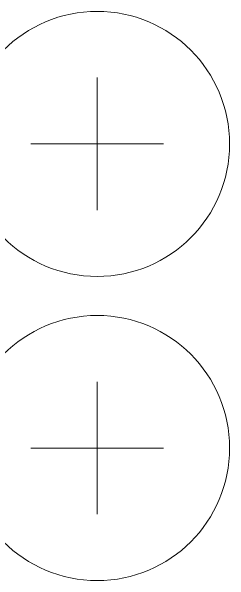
# Model space of a CAD drawing. Header units: inches. Extents: x -1507 to 39677, y -2256 to 26424.
# Drawn here: x 2743.5 to 2783.1, y 1532.5 to 1635.6 of the extents above; entities that cross this region are included whole.
import ezdxf

# ---------------------------------------------------------------- set-up
doc = ezdxf.new("R2010")
doc.units = ezdxf.units.IN

msp = doc.modelspace()

# ---------------------------------------------------------------- linework, layer by layer
at = {"color": 94, "lineweight": 9}
for p, q in [((2759.09, 1599.59, 241.16), (2759.09, 1623.59, 241.16)), ((2747.09, 1611.59, 241.16), (2771.09, 1611.59, 241.16)), ((2759.09, 1544.53, 241.16), (2759.09, 1568.53, 241.16)), ((2747.09, 1556.53, 241.16), (2771.09, 1556.53, 241.16))]:
    msp.add_line(p, q, dxfattribs=at)
for centre in [(2759.09, 1611.59, 241.16), (2759.09, 1556.53, 241.16)]:
    msp.add_circle(centre, 24, dxfattribs=at)

doc.saveas('drawing.dxf')
